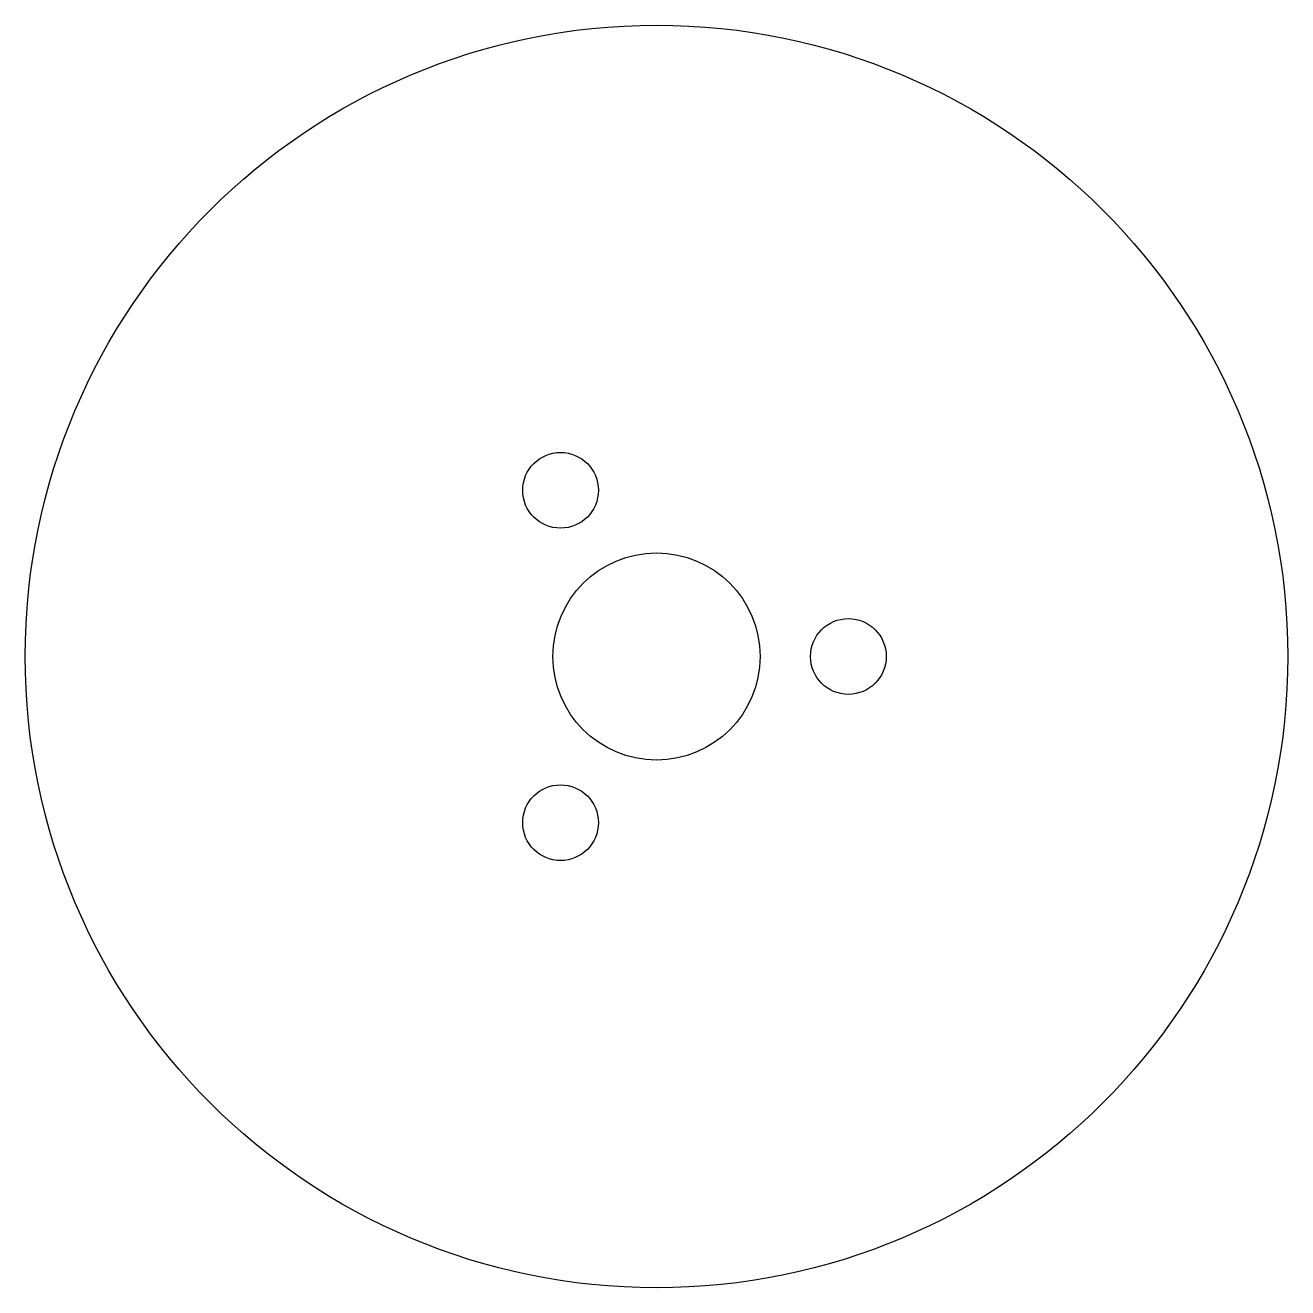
# Model space of a CAD drawing. Header units: millimetres. Extents: x -50.4 to -0.4, y -36.5 to 13.5.
import ezdxf

# ---------------------------------------------------------------- set-up
doc = ezdxf.new("R2010")
doc.units = ezdxf.units.MM

msp = doc.modelspace()

# ---------------------------------------------------------------- linework, layer by layer
at = {"color": 7, "linetype": 'Continuous', "lineweight": 25}
for centre, radius in [((-25.444, -11.5), 25), ((-29.244, -4.919), 1.5), ((-25.444, -11.5), 4.1), ((-17.844, -11.5), 1.5), ((-29.244, -18.082), 1.5)]:
    msp.add_circle(centre, radius, dxfattribs=at)

doc.saveas('drawing.dxf')
